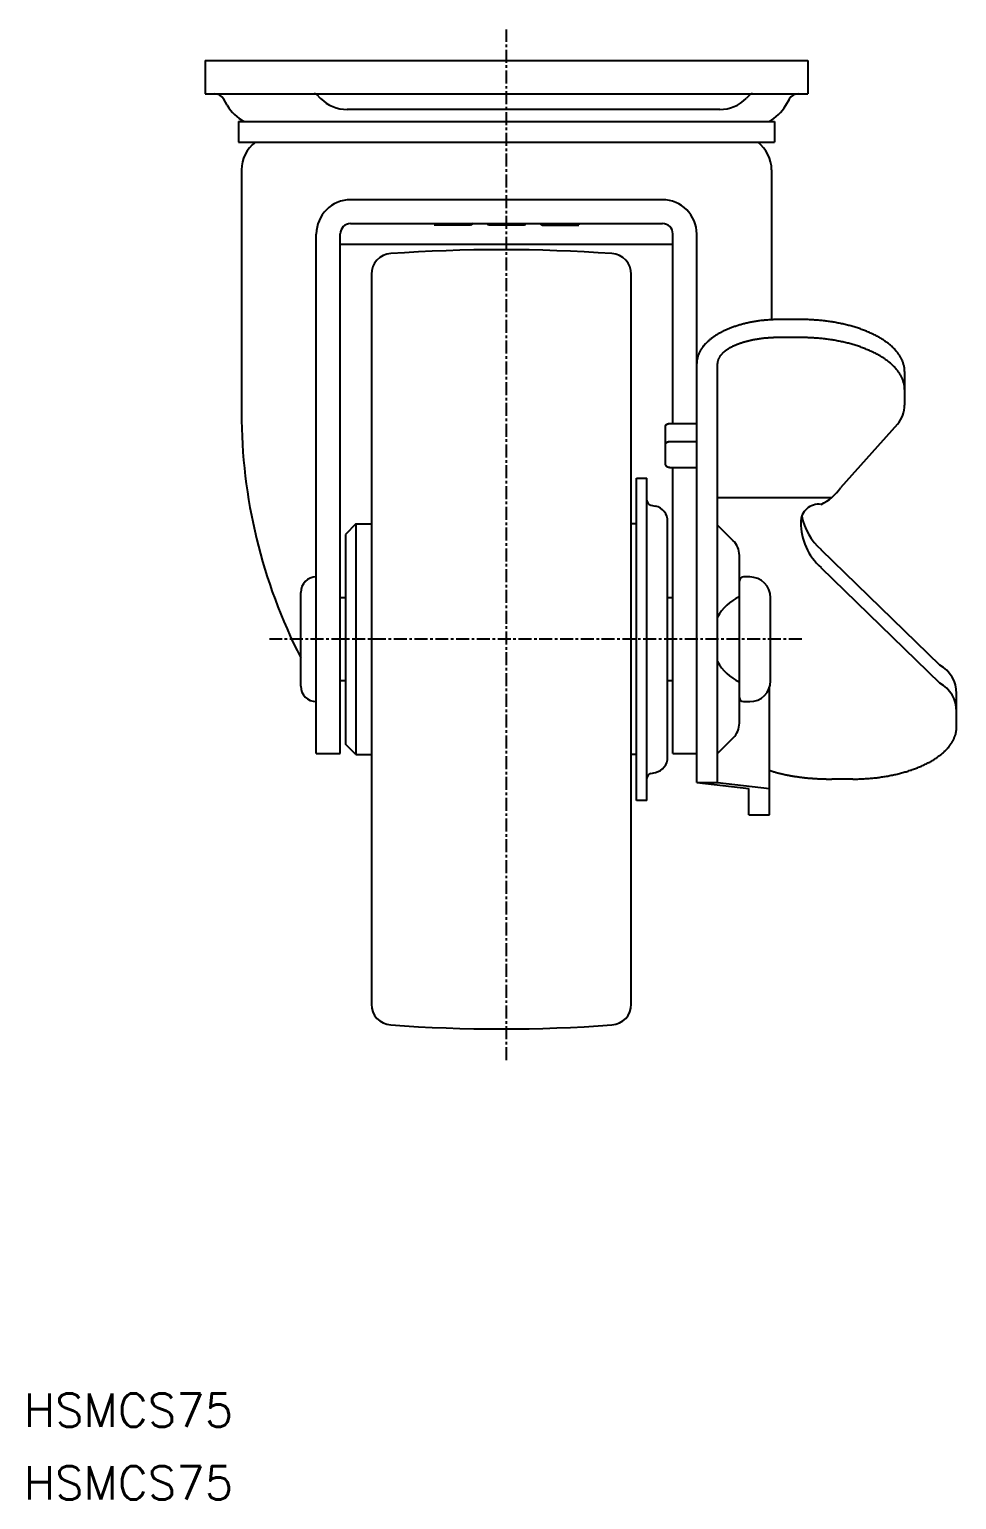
# Model space of a CAD drawing. Extents: x -188 to 80, y -205 to 32.
# Drawn here: x -188.2 to -99, y -204.6 to -63.1 of the extents above; entities that cross this region are included whole.
import ezdxf

# ---------------------------------------------------------------- set-up
doc = ezdxf.new("R2010")
doc.units = 0
doc.linetypes.add('CENTER', pattern=[2, 1.25, -0.25, 0.25, -0.25])
doc.layers.get('0').update_dxf_attribs({"linetype": 'CONTINUOUS'})
doc.layers.add('CENTER', color=1, linetype='CENTER')
doc.styles.get("Standard").update_dxf_attribs({"font": 'txt.shx', "bigfont": 'bigfont.shx'})

msp = doc.modelspace()

# ---------------------------------------------------------------- linework, layer by layer
at = {"color": 7, "linetype": 'CONTINUOUS'}
for p, q in [((-171.31, -66.12), (-113.31, -66.12)), ((-171.31, -66.12), (-171.31, -69.32)), ((-113.31, -66.12), (-113.31, -69.32)), ((-171.31, -69.32), (-113.31, -69.32)), ((-160.64, -69.32), (-160.2, -69.76)), ((-118.81, -69.32), (-119.26, -69.76)), ((-169.18, -70.42), (-169.52, -69.82)), ((-115.45, -70.42), (-115.1, -69.82)), ((-168.1, -71.98), (-116.53, -71.98)), ((-168.1, -71.98), (-168.1, -73.98)), ((-121.8, -70.82), (-157.65, -70.82)), ((-116.53, -71.98), (-116.53, -73.98)), ((-168.1, -73.98), (-116.53, -73.98)), ((-167.81, -76.63), (-167.81, -99.98)), ((-116.81, -76.63), (-116.81, -91.06)), ((-127.31, -79.51), (-157.31, -79.51)), ((-157.31, -81.8), (-127.31, -81.8)), ((-149.19, -81.8), (-149.26, -81.95)), ((-145.78, -81.95), (-149.26, -81.95)), ((-147.36, -81.8), (-147.52, -81.95)), ((-145.52, -81.8), (-145.78, -81.95)), ((-144.06, -81.95), (-144.15, -81.8)), ((-140.57, -81.95), (-144.06, -81.95)), ((-140.57, -81.95), (-140.47, -81.8)), ((-139.11, -81.8), (-138.85, -81.95)), ((-138.85, -81.95), (-135.36, -81.95)), ((-137.27, -81.8), (-137.11, -81.95)), ((-135.43, -81.8), (-135.36, -81.95)), ((-160.61, -132.82), (-160.61, -82.81)), ((-158.31, -132.82), (-158.31, -82.8)), ((-126.31, -101.04), (-126.31, -82.8)), ((-124.01, -135.59), (-124.01, -82.81)), ((-126.31, -83.83), (-158.31, -83.83)), ((-155.31, -86.69), (-155.31, -156.94)), ((-130.31, -156.94), (-130.31, -86.69)), ((-114.01, -91.04), (-116.01, -91.04)), ((-114.01, -92.77), (-116.01, -92.77)), ((-122.01, -135.59), (-122.01, -95.27)), ((-104.01, -96.04), (-104.01, -99.27)), ((-127.01, -105.02), (-127.01, -101.29)), ((-126.51, -101.04), (-124.01, -101.04)), ((-104.71, -101.11), (-110.17, -107.24)), ((-126.51, -102.77), (-124.01, -102.77)), ((-126.51, -105.27), (-124.01, -105.27)), ((-126.31, -132.82), (-126.31, -105.27)), ((-129.81, -137.32), (-129.81, -106.32)), ((-129.81, -106.32), (-128.81, -106.32)), ((-128.81, -137.32), (-128.81, -106.32)), ((-128.42, -108.9), (-127.98, -109)), ((-122.01, -108.18), (-111.03, -108.18)), ((-156.81, -110.72), (-157.81, -111.72)), ((-157.81, -111.72), (-157.81, -131.92)), ((-156.81, -110.72), (-156.81, -132.92)), ((-156.81, -110.72), (-155.31, -110.72)), ((-129.81, -110.72), (-130.31, -110.72)), ((-126.81, -133.17), (-126.81, -110.47)), ((-122.01, -110.82), (-120.5, -112.33)), ((-112.06, -113.19), (-100.64, -124.3)), ((-119.91, -129.89), (-119.91, -113.74)), ((-118.91, -115.82), (-119.51, -115.82)), ((-112.06, -114.92), (-100.64, -126.04)), ((-162.11, -126.32), (-162.11, -117.32)), ((-157.81, -117.82), (-158.31, -117.82)), ((-126.31, -117.82), (-126.81, -117.82)), ((-116.91, -125.82), (-116.91, -117.82)), ((-157.81, -125.82), (-158.31, -125.82)), ((-126.31, -125.82), (-126.81, -125.82)), ((-117.01, -138.71), (-117.01, -126.44)), ((-99.01, -130.27), (-99.01, -127.04)), ((-119.51, -127.82), (-118.91, -127.82)), ((-122.01, -132.82), (-120.5, -131.3)), ((-160.61, -132.82), (-158.31, -132.82)), ((-156.81, -132.92), (-157.81, -131.92)), ((-156.81, -132.92), (-155.31, -132.92)), ((-129.81, -132.92), (-130.31, -132.92)), ((-126.31, -132.82), (-124.01, -132.82)), ((-128.42, -134.73), (-127.98, -134.63)), ((-124.01, -135.59), (-119.01, -136.17)), ((-124.01, -135.59), (-122.01, -135.59)), ((-122.01, -135.59), (-117.01, -136.17)), ((-109.01, -135.27), (-111.01, -135.27)), ((-119.01, -138.71), (-119.01, -136.17)), ((-128.81, -137.32), (-129.81, -137.32)), ((-119.01, -138.71), (-117.01, -138.71))]:
    msp.add_line(p, q, dxfattribs=at)
for points in [[(-116.01, -91.04, 0), (-116.11, -91.04, 0), (-116.21, -91.04, 0), (-116.31, -91.04, 0), (-116.41, -91.04, 0), (-116.5, -91.05, 0), (-116.6, -91.05, 0), (-116.7, -91.06, 0), (-116.8, -91.06, 0), (-116.89, -91.07, 0), (-116.99, -91.07, 0), (-117.09, -91.08, 0), (-117.19, -91.09, 0), (-117.28, -91.09, 0), (-117.38, -91.1, 0), (-117.48, -91.11, 0), (-117.57, -91.12, 0), (-117.67, -91.13, 0), (-117.77, -91.14, 0), (-117.86, -91.15, 0), (-117.96, -91.17, 0), (-118.05, -91.18, 0), (-118.15, -91.19, 0), (-118.24, -91.21, 0), (-118.34, -91.22, 0), (-118.43, -91.24, 0), (-118.52, -91.25, 0), (-118.62, -91.27, 0), (-118.71, -91.29, 0), (-118.8, -91.31, 0), (-118.89, -91.32, 0), (-118.98, -91.34, 0), (-119.08, -91.36, 0), (-119.17, -91.38, 0), (-119.25, -91.4, 0), (-119.34, -91.42, 0), (-119.43, -91.45, 0), (-119.52, -91.47, 0), (-119.61, -91.49, 0), (-119.7, -91.52, 0), (-119.78, -91.54, 0), (-119.87, -91.56, 0), (-119.96, -91.59, 0), (-120.04, -91.62, 0), (-120.13, -91.64, 0), (-120.21, -91.67, 0), (-120.29, -91.7, 0), (-120.38, -91.72, 0), (-120.46, -91.75, 0), (-120.54, -91.78, 0), (-120.62, -91.81, 0), (-120.7, -91.84, 0), (-120.78, -91.87, 0), (-120.86, -91.9, 0), (-120.94, -91.94, 0), (-121.01, -91.97, 0), (-121.09, -92, 0), (-121.16, -92.03, 0), (-121.24, -92.07, 0), (-121.31, -92.1, 0), (-121.39, -92.14, 0), (-121.46, -92.17, 0), (-121.53, -92.21, 0), (-121.6, -92.24, 0), (-121.67, -92.28, 0), (-121.74, -92.32, 0), (-121.81, -92.35, 0), (-121.88, -92.39, 0), (-121.94, -92.43, 0), (-122.01, -92.47, 0), (-122.07, -92.51, 0), (-122.14, -92.55, 0), (-122.2, -92.59, 0), (-122.26, -92.63, 0), (-122.32, -92.67, 0), (-122.38, -92.71, 0), (-122.44, -92.75, 0), (-122.5, -92.79, 0), (-122.55, -92.84, 0), (-122.61, -92.88, 0), (-122.67, -92.92, 0), (-122.72, -92.96, 0), (-122.77, -93.01, 0), (-122.82, -93.05, 0), (-122.88, -93.1, 0), (-122.92, -93.14, 0), (-122.97, -93.19, 0), (-123.02, -93.23, 0), (-123.07, -93.28, 0), (-123.11, -93.32, 0), (-123.16, -93.37, 0), (-123.2, -93.42, 0), (-123.25, -93.46, 0), (-123.29, -93.51, 0), (-123.33, -93.56, 0), (-123.37, -93.6, 0), (-123.41, -93.65, 0), (-123.44, -93.7, 0), (-123.48, -93.75, 0), (-123.51, -93.8, 0), (-123.55, -93.85, 0), (-123.58, -93.9, 0), (-123.61, -93.94, 0), (-123.64, -93.99, 0), (-123.67, -94.04, 0), (-123.7, -94.09, 0), (-123.72, -94.14, 0), (-123.75, -94.19, 0), (-123.77, -94.24, 0), (-123.8, -94.29, 0), (-123.82, -94.34, 0), (-123.84, -94.4, 0), (-123.86, -94.45, 0), (-123.88, -94.5, 0), (-123.9, -94.55, 0), (-123.91, -94.6, 0), (-123.93, -94.65, 0), (-123.94, -94.7, 0), (-123.95, -94.75, 0), (-123.97, -94.81, 0), (-123.97, -94.86, 0), (-123.98, -94.91, 0), (-123.99, -94.96, 0), (-124, -95.01, 0), (-124, -95.06, 0), (-124.01, -95.12, 0), (-124.01, -95.17, 0), (-124.01, -95.22, 0), (-124.01, -95.27, 0)], [(-104.01, -96.04, 0), (-104.01, -95.98, 0), (-104.02, -95.92, 0), (-104.02, -95.86, 0), (-104.03, -95.79, 0), (-104.03, -95.73, 0), (-104.04, -95.67, 0), (-104.05, -95.61, 0), (-104.06, -95.55, 0), (-104.07, -95.49, 0), (-104.09, -95.43, 0), (-104.11, -95.37, 0), (-104.12, -95.31, 0), (-104.14, -95.25, 0), (-104.16, -95.19, 0), (-104.18, -95.12, 0), (-104.21, -95.06, 0), (-104.23, -95, 0), (-104.26, -94.94, 0), (-104.28, -94.88, 0), (-104.31, -94.82, 0), (-104.34, -94.77, 0), (-104.38, -94.71, 0), (-104.41, -94.65, 0), (-104.44, -94.59, 0), (-104.48, -94.53, 0), (-104.52, -94.47, 0), (-104.56, -94.41, 0), (-104.6, -94.36, 0), (-104.64, -94.3, 0), (-104.68, -94.24, 0), (-104.73, -94.18, 0), (-104.78, -94.13, 0), (-104.82, -94.07, 0), (-104.87, -94.01, 0), (-104.92, -93.96, 0), (-104.97, -93.9, 0), (-105.03, -93.85, 0), (-105.08, -93.79, 0), (-105.14, -93.74, 0), (-105.19, -93.68, 0), (-105.25, -93.63, 0), (-105.31, -93.58, 0), (-105.37, -93.52, 0), (-105.44, -93.47, 0), (-105.5, -93.42, 0), (-105.56, -93.36, 0), (-105.63, -93.31, 0), (-105.7, -93.26, 0), (-105.77, -93.21, 0), (-105.84, -93.16, 0), (-105.91, -93.11, 0), (-105.98, -93.06, 0), (-106.06, -93.01, 0), (-106.13, -92.96, 0), (-106.21, -92.92, 0), (-106.28, -92.87, 0), (-106.36, -92.82, 0), (-106.44, -92.77, 0), (-106.52, -92.73, 0), (-106.6, -92.68, 0), (-106.69, -92.64, 0), (-106.77, -92.59, 0), (-106.86, -92.55, 0), (-106.94, -92.5, 0), (-107.03, -92.46, 0), (-107.12, -92.42, 0), (-107.21, -92.38, 0), (-107.3, -92.34, 0), (-107.39, -92.29, 0), (-107.48, -92.25, 0), (-107.58, -92.21, 0), (-107.67, -92.17, 0), (-107.77, -92.14, 0), (-107.86, -92.1, 0), (-107.96, -92.06, 0), (-108.06, -92.02, 0), (-108.16, -91.99, 0), (-108.25, -91.95, 0), (-108.36, -91.92, 0), (-108.46, -91.88, 0), (-108.56, -91.85, 0), (-108.66, -91.82, 0), (-108.77, -91.78, 0), (-108.87, -91.75, 0), (-108.98, -91.72, 0), (-109.08, -91.69, 0), (-109.19, -91.66, 0), (-109.3, -91.63, 0), (-109.41, -91.6, 0), (-109.52, -91.57, 0), (-109.63, -91.55, 0), (-109.74, -91.52, 0), (-109.85, -91.49, 0), (-109.96, -91.47, 0), (-110.07, -91.44, 0), (-110.19, -91.42, 0), (-110.3, -91.4, 0), (-110.42, -91.38, 0), (-110.53, -91.35, 0), (-110.64, -91.33, 0), (-110.76, -91.31, 0), (-110.88, -91.29, 0), (-110.99, -91.27, 0), (-111.11, -91.26, 0), (-111.23, -91.24, 0), (-111.35, -91.22, 0), (-111.47, -91.21, 0), (-111.58, -91.19, 0), (-111.7, -91.18, 0), (-111.82, -91.16, 0), (-111.94, -91.15, 0), (-112.06, -91.14, 0), (-112.18, -91.12, 0), (-112.3, -91.11, 0), (-112.42, -91.1, 0), (-112.55, -91.09, 0), (-112.67, -91.09, 0), (-112.79, -91.08, 0), (-112.91, -91.07, 0), (-113.03, -91.06, 0), (-113.16, -91.06, 0), (-113.28, -91.05, 0), (-113.4, -91.05, 0), (-113.52, -91.05, 0), (-113.64, -91.04, 0), (-113.77, -91.04, 0), (-113.89, -91.04, 0), (-114.01, -91.04, 0)], [(-116.01, -92.77, 0), (-116.09, -92.77, 0), (-116.16, -92.77, 0), (-116.23, -92.77, 0), (-116.31, -92.78, 0), (-116.38, -92.78, 0), (-116.45, -92.78, 0), (-116.53, -92.78, 0), (-116.6, -92.78, 0), (-116.67, -92.79, 0), (-116.75, -92.79, 0), (-116.82, -92.79, 0), (-116.89, -92.8, 0), (-116.97, -92.8, 0), (-117.04, -92.81, 0), (-117.11, -92.81, 0), (-117.18, -92.82, 0), (-117.26, -92.83, 0), (-117.33, -92.83, 0), (-117.4, -92.84, 0), (-117.47, -92.85, 0), (-117.54, -92.85, 0), (-117.61, -92.86, 0), (-117.69, -92.87, 0), (-117.75, -92.88, 0), (-117.83, -92.89, 0), (-117.9, -92.9, 0), (-117.97, -92.91, 0), (-118.03, -92.92, 0), (-118.1, -92.93, 0), (-118.17, -92.94, 0), (-118.24, -92.95, 0), (-118.31, -92.96, 0), (-118.38, -92.97, 0), (-118.44, -92.99, 0), (-118.51, -93, 0), (-118.58, -93.01, 0), (-118.64, -93.03, 0), (-118.71, -93.04, 0), (-118.78, -93.05, 0), (-118.84, -93.07, 0), (-118.91, -93.08, 0), (-118.97, -93.1, 0), (-119.03, -93.11, 0), (-119.1, -93.13, 0), (-119.16, -93.14, 0), (-119.22, -93.16, 0), (-119.28, -93.18, 0), (-119.35, -93.19, 0), (-119.41, -93.21, 0), (-119.47, -93.23, 0), (-119.53, -93.25, 0), (-119.59, -93.26, 0), (-119.65, -93.28, 0), (-119.7, -93.3, 0), (-119.76, -93.32, 0), (-119.82, -93.34, 0), (-119.88, -93.36, 0), (-119.93, -93.38, 0), (-119.99, -93.4, 0), (-120.04, -93.42, 0), (-120.1, -93.44, 0), (-120.15, -93.46, 0), (-120.2, -93.48, 0), (-120.26, -93.5, 0), (-120.31, -93.53, 0), (-120.36, -93.55, 0), (-120.41, -93.57, 0), (-120.46, -93.59, 0), (-120.51, -93.62, 0), (-120.56, -93.64, 0), (-120.61, -93.66, 0), (-120.65, -93.69, 0), (-120.7, -93.71, 0), (-120.74, -93.73, 0), (-120.79, -93.76, 0), (-120.83, -93.78, 0), (-120.88, -93.81, 0), (-120.92, -93.83, 0), (-120.96, -93.86, 0), (-121, -93.88, 0), (-121.04, -93.91, 0), (-121.08, -93.93, 0), (-121.12, -93.96, 0), (-121.16, -93.99, 0), (-121.2, -94.01, 0), (-121.23, -94.04, 0), (-121.27, -94.07, 0), (-121.31, -94.09, 0), (-121.34, -94.12, 0), (-121.37, -94.15, 0), (-121.41, -94.18, 0), (-121.44, -94.2, 0), (-121.47, -94.23, 0), (-121.5, -94.26, 0), (-121.53, -94.29, 0), (-121.56, -94.32, 0), (-121.58, -94.34, 0), (-121.61, -94.37, 0), (-121.64, -94.4, 0), (-121.66, -94.43, 0), (-121.69, -94.46, 0), (-121.71, -94.49, 0), (-121.73, -94.52, 0), (-121.75, -94.55, 0), (-121.78, -94.58, 0), (-121.8, -94.61, 0), (-121.81, -94.63, 0), (-121.83, -94.66, 0), (-121.85, -94.69, 0), (-121.87, -94.72, 0), (-121.88, -94.75, 0), (-121.9, -94.78, 0), (-121.91, -94.81, 0), (-121.92, -94.84, 0), (-121.94, -94.87, 0), (-121.95, -94.91, 0), (-121.96, -94.94, 0), (-121.97, -94.97, 0), (-121.98, -95, 0), (-121.98, -95.03, 0), (-121.99, -95.06, 0), (-122, -95.09, 0), (-122, -95.12, 0), (-122.01, -95.15, 0), (-122.01, -95.18, 0), (-122.01, -95.21, 0), (-122.01, -95.24, 0), (-122.01, -95.27, 0)], [(-104.01, -97.77, 0), (-104.01, -97.71, 0), (-104.02, -97.65, 0), (-104.02, -97.59, 0), (-104.03, -97.53, 0), (-104.03, -97.47, 0), (-104.04, -97.4, 0), (-104.05, -97.34, 0), (-104.06, -97.28, 0), (-104.07, -97.22, 0), (-104.09, -97.16, 0), (-104.11, -97.1, 0), (-104.12, -97.04, 0), (-104.14, -96.98, 0), (-104.16, -96.92, 0), (-104.18, -96.86, 0), (-104.21, -96.8, 0), (-104.23, -96.74, 0), (-104.26, -96.68, 0), (-104.28, -96.62, 0), (-104.31, -96.56, 0), (-104.34, -96.5, 0), (-104.38, -96.44, 0), (-104.41, -96.38, 0), (-104.44, -96.32, 0), (-104.48, -96.26, 0), (-104.52, -96.2, 0), (-104.56, -96.15, 0), (-104.6, -96.09, 0), (-104.64, -96.03, 0), (-104.68, -95.97, 0), (-104.73, -95.92, 0), (-104.78, -95.86, 0), (-104.82, -95.8, 0), (-104.87, -95.75, 0), (-104.92, -95.69, 0), (-104.97, -95.63, 0), (-105.03, -95.58, 0), (-105.08, -95.52, 0), (-105.14, -95.47, 0), (-105.19, -95.42, 0), (-105.25, -95.36, 0), (-105.31, -95.31, 0), (-105.37, -95.25, 0), (-105.44, -95.2, 0), (-105.5, -95.15, 0), (-105.56, -95.1, 0), (-105.63, -95.05, 0), (-105.7, -94.99, 0), (-105.77, -94.94, 0), (-105.84, -94.89, 0), (-105.91, -94.84, 0), (-105.98, -94.79, 0), (-106.06, -94.74, 0), (-106.13, -94.7, 0), (-106.21, -94.65, 0), (-106.28, -94.6, 0), (-106.36, -94.55, 0), (-106.44, -94.51, 0), (-106.52, -94.46, 0), (-106.6, -94.41, 0), (-106.69, -94.37, 0), (-106.77, -94.32, 0), (-106.86, -94.28, 0), (-106.94, -94.24, 0), (-107.03, -94.19, 0), (-107.12, -94.15, 0), (-107.21, -94.11, 0), (-107.3, -94.07, 0), (-107.39, -94.03, 0), (-107.48, -93.99, 0), (-107.58, -93.95, 0), (-107.67, -93.91, 0), (-107.77, -93.87, 0), (-107.86, -93.83, 0), (-107.96, -93.79, 0), (-108.06, -93.76, 0), (-108.16, -93.72, 0), (-108.25, -93.68, 0), (-108.36, -93.65, 0), (-108.46, -93.61, 0), (-108.56, -93.58, 0), (-108.66, -93.55, 0), (-108.77, -93.52, 0), (-108.87, -93.48, 0), (-108.98, -93.45, 0), (-109.08, -93.42, 0), (-109.19, -93.39, 0), (-109.3, -93.36, 0), (-109.41, -93.33, 0), (-109.52, -93.31, 0), (-109.63, -93.28, 0), (-109.74, -93.25, 0), (-109.85, -93.23, 0), (-109.96, -93.2, 0), (-110.07, -93.18, 0), (-110.19, -93.15, 0), (-110.3, -93.13, 0), (-110.42, -93.11, 0), (-110.53, -93.09, 0), (-110.64, -93.06, 0), (-110.76, -93.04, 0), (-110.88, -93.02, 0), (-110.99, -93.01, 0), (-111.11, -92.99, 0), (-111.23, -92.97, 0), (-111.35, -92.95, 0), (-111.47, -92.94, 0), (-111.58, -92.92, 0), (-111.7, -92.91, 0), (-111.82, -92.89, 0), (-111.94, -92.88, 0), (-112.06, -92.87, 0), (-112.18, -92.86, 0), (-112.3, -92.85, 0), (-112.42, -92.84, 0), (-112.55, -92.83, 0), (-112.67, -92.82, 0), (-112.79, -92.81, 0), (-112.91, -92.8, 0), (-113.03, -92.8, 0), (-113.16, -92.79, 0), (-113.28, -92.79, 0), (-113.4, -92.78, 0), (-113.52, -92.78, 0), (-113.64, -92.78, 0), (-113.77, -92.77, 0), (-113.89, -92.77, 0), (-114.01, -92.77, 0)], [(-127.01, -101.29, 0), (-127.01, -101.29, 0), (-127.01, -101.28, 0), (-127.01, -101.28, 0), (-127.01, -101.28, 0), (-127.01, -101.28, 0), (-127.01, -101.27, 0), (-127.01, -101.27, 0), (-127.01, -101.27, 0), (-127.01, -101.26, 0), (-127.01, -101.26, 0), (-127.01, -101.26, 0), (-127.01, -101.25, 0), (-127.01, -101.25, 0), (-127.01, -101.25, 0), (-127, -101.24, 0), (-127, -101.24, 0), (-127, -101.24, 0), (-127, -101.23, 0), (-127, -101.23, 0), (-127, -101.23, 0), (-127, -101.23, 0), (-127, -101.22, 0), (-126.99, -101.22, 0), (-126.99, -101.22, 0), (-126.99, -101.21, 0), (-126.99, -101.21, 0), (-126.99, -101.21, 0), (-126.98, -101.21, 0), (-126.98, -101.2, 0), (-126.98, -101.2, 0), (-126.98, -101.2, 0), (-126.97, -101.19, 0), (-126.97, -101.19, 0), (-126.97, -101.19, 0), (-126.97, -101.19, 0), (-126.97, -101.18, 0), (-126.96, -101.18, 0), (-126.96, -101.18, 0), (-126.96, -101.17, 0), (-126.95, -101.17, 0), (-126.95, -101.17, 0), (-126.95, -101.17, 0), (-126.95, -101.16, 0), (-126.94, -101.16, 0), (-126.94, -101.16, 0), (-126.94, -101.16, 0), (-126.93, -101.15, 0), (-126.93, -101.15, 0), (-126.93, -101.15, 0), (-126.92, -101.15, 0), (-126.92, -101.14, 0), (-126.92, -101.14, 0), (-126.91, -101.14, 0), (-126.91, -101.14, 0), (-126.9, -101.13, 0), (-126.9, -101.13, 0), (-126.9, -101.13, 0), (-126.89, -101.13, 0), (-126.89, -101.12, 0), (-126.88, -101.12, 0), (-126.88, -101.12, 0), (-126.88, -101.12, 0), (-126.87, -101.11, 0), (-126.87, -101.11, 0), (-126.86, -101.11, 0), (-126.86, -101.11, 0), (-126.85, -101.11, 0), (-126.85, -101.11, 0), (-126.84, -101.1, 0), (-126.84, -101.1, 0), (-126.83, -101.1, 0), (-126.83, -101.1, 0), (-126.83, -101.09, 0), (-126.82, -101.09, 0), (-126.82, -101.09, 0), (-126.81, -101.09, 0), (-126.81, -101.09, 0), (-126.8, -101.09, 0), (-126.8, -101.08, 0), (-126.79, -101.08, 0), (-126.79, -101.08, 0), (-126.78, -101.08, 0), (-126.78, -101.08, 0), (-126.77, -101.08, 0), (-126.77, -101.07, 0), (-126.76, -101.07, 0), (-126.75, -101.07, 0), (-126.75, -101.07, 0), (-126.74, -101.07, 0), (-126.74, -101.07, 0), (-126.73, -101.06, 0), (-126.73, -101.06, 0), (-126.72, -101.06, 0), (-126.72, -101.06, 0), (-126.71, -101.06, 0), (-126.7, -101.06, 0), (-126.7, -101.06, 0), (-126.69, -101.06, 0), (-126.69, -101.06, 0), (-126.68, -101.06, 0), (-126.68, -101.05, 0), (-126.67, -101.05, 0), (-126.67, -101.05, 0), (-126.66, -101.05, 0), (-126.65, -101.05, 0), (-126.65, -101.05, 0), (-126.64, -101.05, 0), (-126.64, -101.05, 0), (-126.63, -101.05, 0), (-126.62, -101.05, 0), (-126.62, -101.05, 0), (-126.61, -101.05, 0), (-126.61, -101.04, 0), (-126.6, -101.04, 0), (-126.59, -101.04, 0), (-126.59, -101.04, 0), (-126.58, -101.04, 0), (-126.58, -101.04, 0), (-126.57, -101.04, 0), (-126.56, -101.04, 0), (-126.56, -101.04, 0), (-126.55, -101.04, 0), (-126.54, -101.04, 0), (-126.54, -101.04, 0), (-126.53, -101.04, 0), (-126.53, -101.04, 0), (-126.52, -101.04, 0), (-126.51, -101.04, 0)], [(-127.01, -103.02, 0), (-127.01, -103.02, 0), (-127.01, -103.02, 0), (-127.01, -103.01, 0), (-127.01, -103.01, 0), (-127.01, -103.01, 0), (-127.01, -103, 0), (-127.01, -103, 0), (-127.01, -103, 0), (-127.01, -102.99, 0), (-127.01, -102.99, 0), (-127.01, -102.99, 0), (-127.01, -102.98, 0), (-127.01, -102.98, 0), (-127.01, -102.98, 0), (-127, -102.98, 0), (-127, -102.97, 0), (-127, -102.97, 0), (-127, -102.97, 0), (-127, -102.96, 0), (-127, -102.96, 0), (-127, -102.96, 0), (-127, -102.95, 0), (-126.99, -102.95, 0), (-126.99, -102.95, 0), (-126.99, -102.95, 0), (-126.99, -102.94, 0), (-126.99, -102.94, 0), (-126.98, -102.94, 0), (-126.98, -102.94, 0), (-126.98, -102.93, 0), (-126.98, -102.93, 0), (-126.97, -102.93, 0), (-126.97, -102.92, 0), (-126.97, -102.92, 0), (-126.97, -102.92, 0), (-126.97, -102.92, 0), (-126.96, -102.91, 0), (-126.96, -102.91, 0), (-126.96, -102.91, 0), (-126.95, -102.9, 0), (-126.95, -102.9, 0), (-126.95, -102.9, 0), (-126.95, -102.9, 0), (-126.94, -102.89, 0), (-126.94, -102.89, 0), (-126.94, -102.89, 0), (-126.93, -102.89, 0), (-126.93, -102.88, 0), (-126.93, -102.88, 0), (-126.92, -102.88, 0), (-126.92, -102.88, 0), (-126.92, -102.87, 0), (-126.91, -102.87, 0), (-126.91, -102.87, 0), (-126.9, -102.87, 0), (-126.9, -102.86, 0), (-126.9, -102.86, 0), (-126.89, -102.86, 0), (-126.89, -102.86, 0), (-126.88, -102.85, 0), (-126.88, -102.85, 0), (-126.88, -102.85, 0), (-126.87, -102.85, 0), (-126.87, -102.84, 0), (-126.86, -102.84, 0), (-126.86, -102.84, 0), (-126.85, -102.84, 0), (-126.85, -102.84, 0), (-126.84, -102.83, 0), (-126.84, -102.83, 0), (-126.83, -102.83, 0), (-126.83, -102.83, 0), (-126.83, -102.83, 0), (-126.82, -102.83, 0), (-126.82, -102.82, 0), (-126.81, -102.82, 0), (-126.81, -102.82, 0), (-126.8, -102.82, 0), (-126.8, -102.82, 0), (-126.79, -102.81, 0), (-126.79, -102.81, 0), (-126.78, -102.81, 0), (-126.78, -102.81, 0), (-126.77, -102.81, 0), (-126.77, -102.81, 0), (-126.76, -102.8, 0), (-126.75, -102.8, 0), (-126.75, -102.8, 0), (-126.74, -102.8, 0), (-126.74, -102.8, 0), (-126.73, -102.8, 0), (-126.73, -102.8, 0), (-126.72, -102.8, 0), (-126.72, -102.79, 0), (-126.71, -102.79, 0), (-126.7, -102.79, 0), (-126.7, -102.79, 0), (-126.69, -102.79, 0), (-126.69, -102.79, 0), (-126.68, -102.79, 0), (-126.68, -102.79, 0), (-126.67, -102.78, 0), (-126.67, -102.78, 0), (-126.66, -102.78, 0), (-126.65, -102.78, 0), (-126.65, -102.78, 0), (-126.64, -102.78, 0), (-126.64, -102.78, 0), (-126.63, -102.78, 0), (-126.62, -102.78, 0), (-126.62, -102.78, 0), (-126.61, -102.78, 0), (-126.61, -102.78, 0), (-126.6, -102.78, 0), (-126.59, -102.78, 0), (-126.59, -102.78, 0), (-126.58, -102.77, 0), (-126.58, -102.77, 0), (-126.57, -102.77, 0), (-126.56, -102.77, 0), (-126.56, -102.77, 0), (-126.55, -102.77, 0), (-126.54, -102.77, 0), (-126.54, -102.77, 0), (-126.53, -102.77, 0), (-126.53, -102.77, 0), (-126.52, -102.77, 0), (-126.51, -102.77, 0)], [(-127.01, -105.02, 0), (-127.01, -105.03, 0), (-127.01, -105.03, 0), (-127.01, -105.03, 0), (-127.01, -105.03, 0), (-127.01, -105.04, 0), (-127.01, -105.04, 0), (-127.01, -105.04, 0), (-127.01, -105.05, 0), (-127.01, -105.05, 0), (-127.01, -105.05, 0), (-127.01, -105.06, 0), (-127.01, -105.06, 0), (-127.01, -105.06, 0), (-127.01, -105.06, 0), (-127, -105.07, 0), (-127, -105.07, 0), (-127, -105.07, 0), (-127, -105.08, 0), (-127, -105.08, 0), (-127, -105.08, 0), (-127, -105.09, 0), (-127, -105.09, 0), (-126.99, -105.09, 0), (-126.99, -105.09, 0), (-126.99, -105.1, 0), (-126.99, -105.1, 0), (-126.99, -105.1, 0), (-126.98, -105.11, 0), (-126.98, -105.11, 0), (-126.98, -105.11, 0), (-126.98, -105.11, 0), (-126.97, -105.12, 0), (-126.97, -105.12, 0), (-126.97, -105.12, 0), (-126.97, -105.13, 0), (-126.97, -105.13, 0), (-126.96, -105.13, 0), (-126.96, -105.13, 0), (-126.96, -105.14, 0), (-126.95, -105.14, 0), (-126.95, -105.14, 0), (-126.95, -105.14, 0), (-126.95, -105.15, 0), (-126.94, -105.15, 0), (-126.94, -105.15, 0), (-126.94, -105.16, 0), (-126.93, -105.16, 0), (-126.93, -105.16, 0), (-126.93, -105.16, 0), (-126.92, -105.17, 0), (-126.92, -105.17, 0), (-126.92, -105.17, 0), (-126.91, -105.17, 0), (-126.91, -105.18, 0), (-126.9, -105.18, 0), (-126.9, -105.18, 0), (-126.9, -105.18, 0), (-126.89, -105.19, 0), (-126.89, -105.19, 0), (-126.88, -105.19, 0), (-126.88, -105.19, 0), (-126.88, -105.19, 0), (-126.87, -105.2, 0), (-126.87, -105.2, 0), (-126.86, -105.2, 0), (-126.86, -105.2, 0), (-126.85, -105.2, 0), (-126.85, -105.21, 0), (-126.84, -105.21, 0), (-126.84, -105.21, 0), (-126.83, -105.21, 0), (-126.83, -105.22, 0), (-126.83, -105.22, 0), (-126.82, -105.22, 0), (-126.82, -105.22, 0), (-126.81, -105.22, 0), (-126.81, -105.22, 0), (-126.8, -105.23, 0), (-126.8, -105.23, 0), (-126.79, -105.23, 0), (-126.79, -105.23, 0), (-126.78, -105.23, 0), (-126.78, -105.23, 0), (-126.77, -105.24, 0), (-126.77, -105.24, 0), (-126.76, -105.24, 0), (-126.75, -105.24, 0), (-126.75, -105.24, 0), (-126.74, -105.24, 0), (-126.74, -105.25, 0), (-126.73, -105.25, 0), (-126.73, -105.25, 0), (-126.72, -105.25, 0), (-126.72, -105.25, 0), (-126.71, -105.25, 0), (-126.7, -105.25, 0), (-126.7, -105.25, 0), (-126.69, -105.25, 0), (-126.69, -105.26, 0), (-126.68, -105.26, 0), (-126.68, -105.26, 0), (-126.67, -105.26, 0), (-126.67, -105.26, 0), (-126.66, -105.26, 0), (-126.65, -105.26, 0), (-126.65, -105.26, 0), (-126.64, -105.26, 0), (-126.64, -105.27, 0), (-126.63, -105.27, 0), (-126.62, -105.27, 0), (-126.62, -105.27, 0), (-126.61, -105.27, 0), (-126.61, -105.27, 0), (-126.6, -105.27, 0), (-126.59, -105.27, 0), (-126.59, -105.27, 0), (-126.58, -105.27, 0), (-126.58, -105.27, 0), (-126.57, -105.27, 0), (-126.56, -105.27, 0), (-126.56, -105.27, 0), (-126.55, -105.27, 0), (-126.54, -105.27, 0), (-126.54, -105.27, 0), (-126.53, -105.27, 0), (-126.53, -105.27, 0), (-126.52, -105.27, 0), (-126.51, -105.27, 0)], [(-109.01, -135.27, 0), (-108.89, -135.27, 0), (-108.77, -135.27, 0), (-108.64, -135.27, 0), (-108.52, -135.27, 0), (-108.4, -135.26, 0), (-108.28, -135.26, 0), (-108.16, -135.25, 0), (-108.03, -135.25, 0), (-107.91, -135.24, 0), (-107.79, -135.23, 0), (-107.67, -135.23, 0), (-107.55, -135.22, 0), (-107.42, -135.21, 0), (-107.3, -135.2, 0), (-107.18, -135.19, 0), (-107.06, -135.18, 0), (-106.94, -135.16, 0), (-106.82, -135.15, 0), (-106.7, -135.14, 0), (-106.58, -135.12, 0), (-106.47, -135.11, 0), (-106.35, -135.09, 0), (-106.23, -135.07, 0), (-106.11, -135.06, 0), (-105.99, -135.04, 0), (-105.88, -135.02, 0), (-105.76, -135, 0), (-105.64, -134.98, 0), (-105.53, -134.96, 0), (-105.42, -134.94, 0), (-105.3, -134.91, 0), (-105.19, -134.89, 0), (-105.07, -134.87, 0), (-104.96, -134.84, 0), (-104.85, -134.82, 0), (-104.74, -134.79, 0), (-104.63, -134.76, 0), (-104.52, -134.74, 0), (-104.41, -134.71, 0), (-104.3, -134.68, 0), (-104.19, -134.65, 0), (-104.08, -134.62, 0), (-103.98, -134.59, 0), (-103.87, -134.56, 0), (-103.77, -134.53, 0), (-103.66, -134.5, 0), (-103.56, -134.46, 0), (-103.46, -134.43, 0), (-103.36, -134.4, 0), (-103.25, -134.36, 0), (-103.16, -134.32, 0), (-103.06, -134.29, 0), (-102.96, -134.25, 0), (-102.86, -134.21, 0), (-102.77, -134.18, 0), (-102.67, -134.14, 0), (-102.58, -134.1, 0), (-102.48, -134.06, 0), (-102.39, -134.02, 0), (-102.3, -133.98, 0), (-102.21, -133.94, 0), (-102.12, -133.89, 0), (-102.03, -133.85, 0), (-101.94, -133.81, 0), (-101.86, -133.76, 0), (-101.77, -133.72, 0), (-101.69, -133.68, 0), (-101.6, -133.63, 0), (-101.52, -133.58, 0), (-101.44, -133.54, 0), (-101.36, -133.49, 0), (-101.28, -133.44, 0), (-101.21, -133.4, 0), (-101.13, -133.35, 0), (-101.06, -133.3, 0), (-100.98, -133.25, 0), (-100.91, -133.2, 0), (-100.84, -133.15, 0), (-100.77, -133.1, 0), (-100.7, -133.05, 0), (-100.63, -133, 0), (-100.56, -132.95, 0), (-100.5, -132.9, 0), (-100.44, -132.84, 0), (-100.37, -132.79, 0), (-100.31, -132.74, 0), (-100.25, -132.68, 0), (-100.19, -132.63, 0), (-100.14, -132.57, 0), (-100.08, -132.52, 0), (-100.03, -132.47, 0), (-99.97, -132.41, 0), (-99.92, -132.35, 0), (-99.87, -132.3, 0), (-99.82, -132.24, 0), (-99.77, -132.19, 0), (-99.73, -132.13, 0), (-99.68, -132.07, 0), (-99.64, -132.01, 0), (-99.6, -131.96, 0), (-99.56, -131.9, 0), (-99.52, -131.84, 0), (-99.48, -131.78, 0), (-99.44, -131.72, 0), (-99.41, -131.66, 0), (-99.38, -131.61, 0), (-99.34, -131.55, 0), (-99.31, -131.49, 0), (-99.28, -131.43, 0), (-99.26, -131.37, 0), (-99.23, -131.31, 0), (-99.21, -131.25, 0), (-99.18, -131.19, 0), (-99.16, -131.13, 0), (-99.14, -131.07, 0), (-99.12, -131.01, 0), (-99.1, -130.94, 0), (-99.09, -130.88, 0), (-99.07, -130.82, 0), (-99.06, -130.76, 0), (-99.05, -130.7, 0), (-99.04, -130.64, 0), (-99.03, -130.58, 0), (-99.03, -130.52, 0), (-99.02, -130.46, 0), (-99.02, -130.4, 0), (-99.01, -130.33, 0), (-99.01, -130.27, 0)], [(-117.01, -134.43, 0), (-116.98, -134.44, 0), (-116.94, -134.45, 0), (-116.91, -134.46, 0), (-116.87, -134.47, 0), (-116.83, -134.49, 0), (-116.8, -134.5, 0), (-116.76, -134.51, 0), (-116.72, -134.52, 0), (-116.69, -134.53, 0), (-116.65, -134.55, 0), (-116.61, -134.56, 0), (-116.57, -134.57, 0), (-116.54, -134.58, 0), (-116.5, -134.59, 0), (-116.46, -134.6, 0), (-116.42, -134.62, 0), (-116.38, -134.63, 0), (-116.34, -134.64, 0), (-116.3, -134.65, 0), (-116.26, -134.66, 0), (-116.22, -134.67, 0), (-116.18, -134.68, 0), (-116.14, -134.69, 0), (-116.1, -134.7, 0), (-116.06, -134.71, 0), (-116.02, -134.72, 0), (-115.98, -134.73, 0), (-115.94, -134.74, 0), (-115.89, -134.75, 0), (-115.85, -134.76, 0), (-115.81, -134.77, 0), (-115.77, -134.78, 0), (-115.72, -134.79, 0), (-115.68, -134.8, 0), (-115.64, -134.81, 0), (-115.59, -134.82, 0), (-115.55, -134.83, 0), (-115.51, -134.84, 0), (-115.46, -134.85, 0), (-115.42, -134.86, 0), (-115.37, -134.87, 0), (-115.33, -134.88, 0), (-115.28, -134.89, 0), (-115.24, -134.9, 0), (-115.19, -134.9, 0), (-115.15, -134.91, 0), (-115.1, -134.92, 0), (-115.06, -134.93, 0), (-115.01, -134.94, 0), (-114.97, -134.95, 0), (-114.92, -134.95, 0), (-114.87, -134.96, 0), (-114.83, -134.97, 0), (-114.78, -134.98, 0), (-114.73, -134.99, 0), (-114.69, -134.99, 0), (-114.64, -135, 0), (-114.59, -135.01, 0), (-114.55, -135.01, 0), (-114.5, -135.02, 0), (-114.45, -135.03, 0), (-114.4, -135.04, 0), (-114.35, -135.04, 0), (-114.31, -135.05, 0), (-114.26, -135.06, 0), (-114.21, -135.06, 0), (-114.16, -135.07, 0), (-114.11, -135.08, 0), (-114.06, -135.08, 0), (-114.01, -135.09, 0), (-113.96, -135.1, 0), (-113.91, -135.1, 0), (-113.86, -135.11, 0), (-113.81, -135.11, 0), (-113.77, -135.12, 0), (-113.72, -135.12, 0), (-113.67, -135.13, 0), (-113.62, -135.14, 0), (-113.56, -135.14, 0), (-113.52, -135.15, 0), (-113.47, -135.15, 0), (-113.41, -135.16, 0), (-113.36, -135.16, 0), (-113.31, -135.17, 0), (-113.26, -135.17, 0), (-113.21, -135.18, 0), (-113.16, -135.18, 0), (-113.11, -135.19, 0), (-113.06, -135.19, 0), (-113.01, -135.19, 0), (-112.95, -135.2, 0), (-112.9, -135.2, 0), (-112.85, -135.21, 0), (-112.8, -135.21, 0), (-112.75, -135.21, 0), (-112.7, -135.22, 0), (-112.64, -135.22, 0), (-112.59, -135.22, 0), (-112.54, -135.23, 0), (-112.49, -135.23, 0), (-112.44, -135.23, 0), (-112.39, -135.24, 0), (-112.33, -135.24, 0), (-112.28, -135.24, 0), (-112.23, -135.24, 0), (-112.17, -135.25, 0), (-112.12, -135.25, 0), (-112.07, -135.25, 0), (-112.02, -135.25, 0), (-111.97, -135.25, 0), (-111.91, -135.26, 0), (-111.86, -135.26, 0), (-111.81, -135.26, 0), (-111.75, -135.26, 0), (-111.7, -135.26, 0), (-111.65, -135.26, 0), (-111.6, -135.26, 0), (-111.54, -135.27, 0), (-111.49, -135.27, 0), (-111.44, -135.27, 0), (-111.38, -135.27, 0), (-111.33, -135.27, 0), (-111.28, -135.27, 0), (-111.23, -135.27, 0), (-111.17, -135.27, 0), (-111.12, -135.27, 0), (-111.07, -135.27, 0), (-111.01, -135.27, 0)]]:
    msp.add_polyline3d(points, dxfattribs=at)
for centre, radius, start, end in [((-170.39, -70.32), 1, 30, 90), ((-160.81, -69.72), 0.4, 45, 90), ((-118.65, -69.72), 0.4, 90, 135), ((-114.24, -70.32), 1, 90, 150), ((-165.71, -68.42), 4, 210, 242.8732), ((-157.65, -67.22), 3.6, 225, 270), ((-121.8, -67.22), 3.6, 270, 315), ((-118.91, -68.42), 4, 297.1268, 330), ((-164.51, -76.63), 3.3, 126.5795, 180), ((-120.11, -76.63), 3.3, 0, 53.4205), ((-157.31, -82.81), 3.3, 90, 180), ((-127.31, -82.81), 3.3, 0, 90), ((-157.31, -82.8), 1, 90, 180), ((-127.31, -82.8), 1, 0, 90), ((-153.31, -86.69), 2, 94.0683, 180), ((-142.81, -234.32), 150, 85.9317, 94.0683), ((-132.31, -86.69), 2, 0, 85.9317), ((-116.07, -99.98), 51.74, 180, 207.1464), ((-106.77, -99.27), 2.76, 318.2653, 0), ((-114.01, -104.6), 4.66, 294.7996, 325.4518), ((-128.31, -108.42), 0.5, 180, 257.3196), ((-112.27, -110.56), 1.74, 82.9935, 180), ((-128.31, -110.47), 1.5, 0, 77.3196), ((-108.17, -108.83), 5.84, 191.1034, 228.3093), ((-108.17, -110.56), 5.84, 180, 228.3093), ((-121.91, -113.74), 2, 0, 45), ((-160.61, -117.32), 1.5, 90, 180), ((-119.51, -116.22), 0.4, 90, 180), ((-118.91, -117.82), 2, 0, 90), ((-118.05, -121.82), 4.5, 114.479, 151.7046), ((-118.05, -121.82), 4.5, 208.2954, 245.521), ((-102.12, -127.04), 3.11, 0, 61.576), ((-118.91, -125.82), 2, 270, 0), ((-160.61, -126.32), 1.5, 180, 270), ((-102.12, -128.77), 3.11, 0, 61.576), ((-119.51, -127.42), 0.4, 180, 270), ((-121.91, -129.89), 2, 315, 0), ((-128.31, -133.17), 1.5, 282.6804, 0), ((-128.31, -135.22), 0.5, 102.6804, 180), ((-153.31, -156.94), 2, 180, 265.9317), ((-132.31, -156.94), 2, 274.0683, 0), ((-142.81, -9.32), 150, 265.9317, 274.0683)]:
    msp.add_arc(centre, radius, start, end, dxfattribs=at)
at = {"layer": 'CENTER', "color": 1, "linetype": 'CENTER'}
for p, q in [((-142.31, -162.32), (-142.31, -63.12)), ((-113.91, -121.82), (-165.11, -121.82))]:
    msp.add_line(p, q, dxfattribs=at)

# ---------------------------------------------------------------- texts
at = {"color": 7, "linetype": 'CONTINUOUS'}
for p in [(-188.76, -197.61), (-188.76, -204.62)]:
    msp.add_text('HSMCS75', height=3.2, dxfattribs=at).set_placement(p)

doc.saveas('drawing.dxf')
